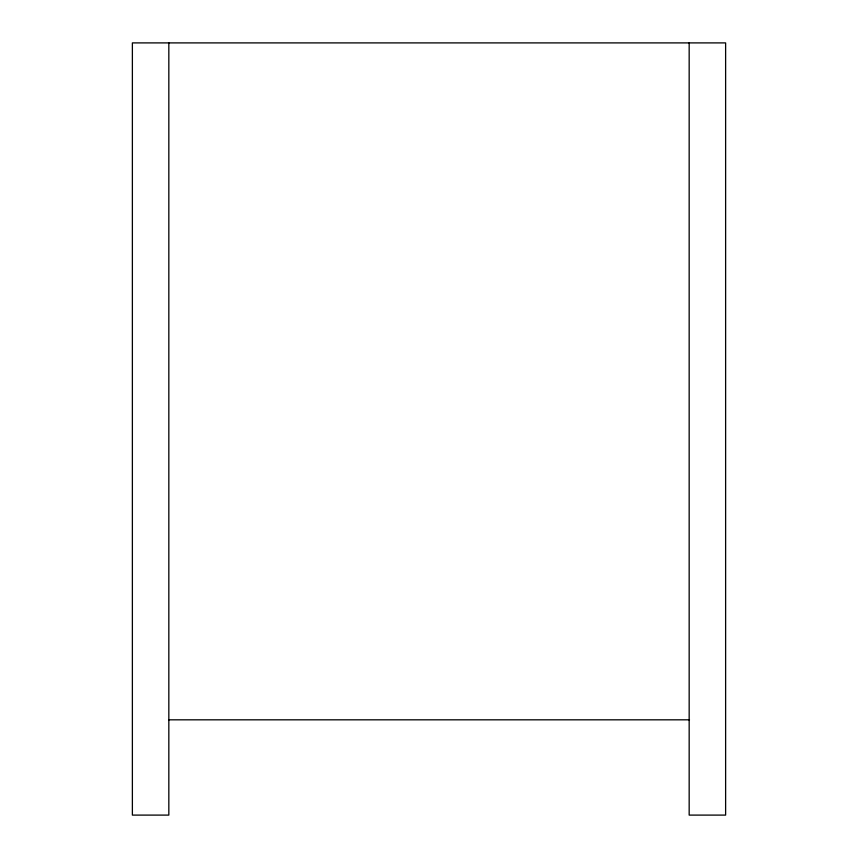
<?xml version="1.0" encoding="UTF-8"?>
<svg xmlns="http://www.w3.org/2000/svg" width="858" height="858" viewBox="0 0 858 858"><rect width="100%" height="100%" fill="white"/><g stroke="black" fill="none" stroke-linecap="round" stroke-linejoin="round"><path stroke-width="1.29" d="M168.833 719.819L689.489 719.819M689.167 42.9L689.167 815.1L725.621 815.1L725.621 42.9L132.379 42.9L132.379 815.1L168.833 815.1L168.833 42.9"/></g></svg>
